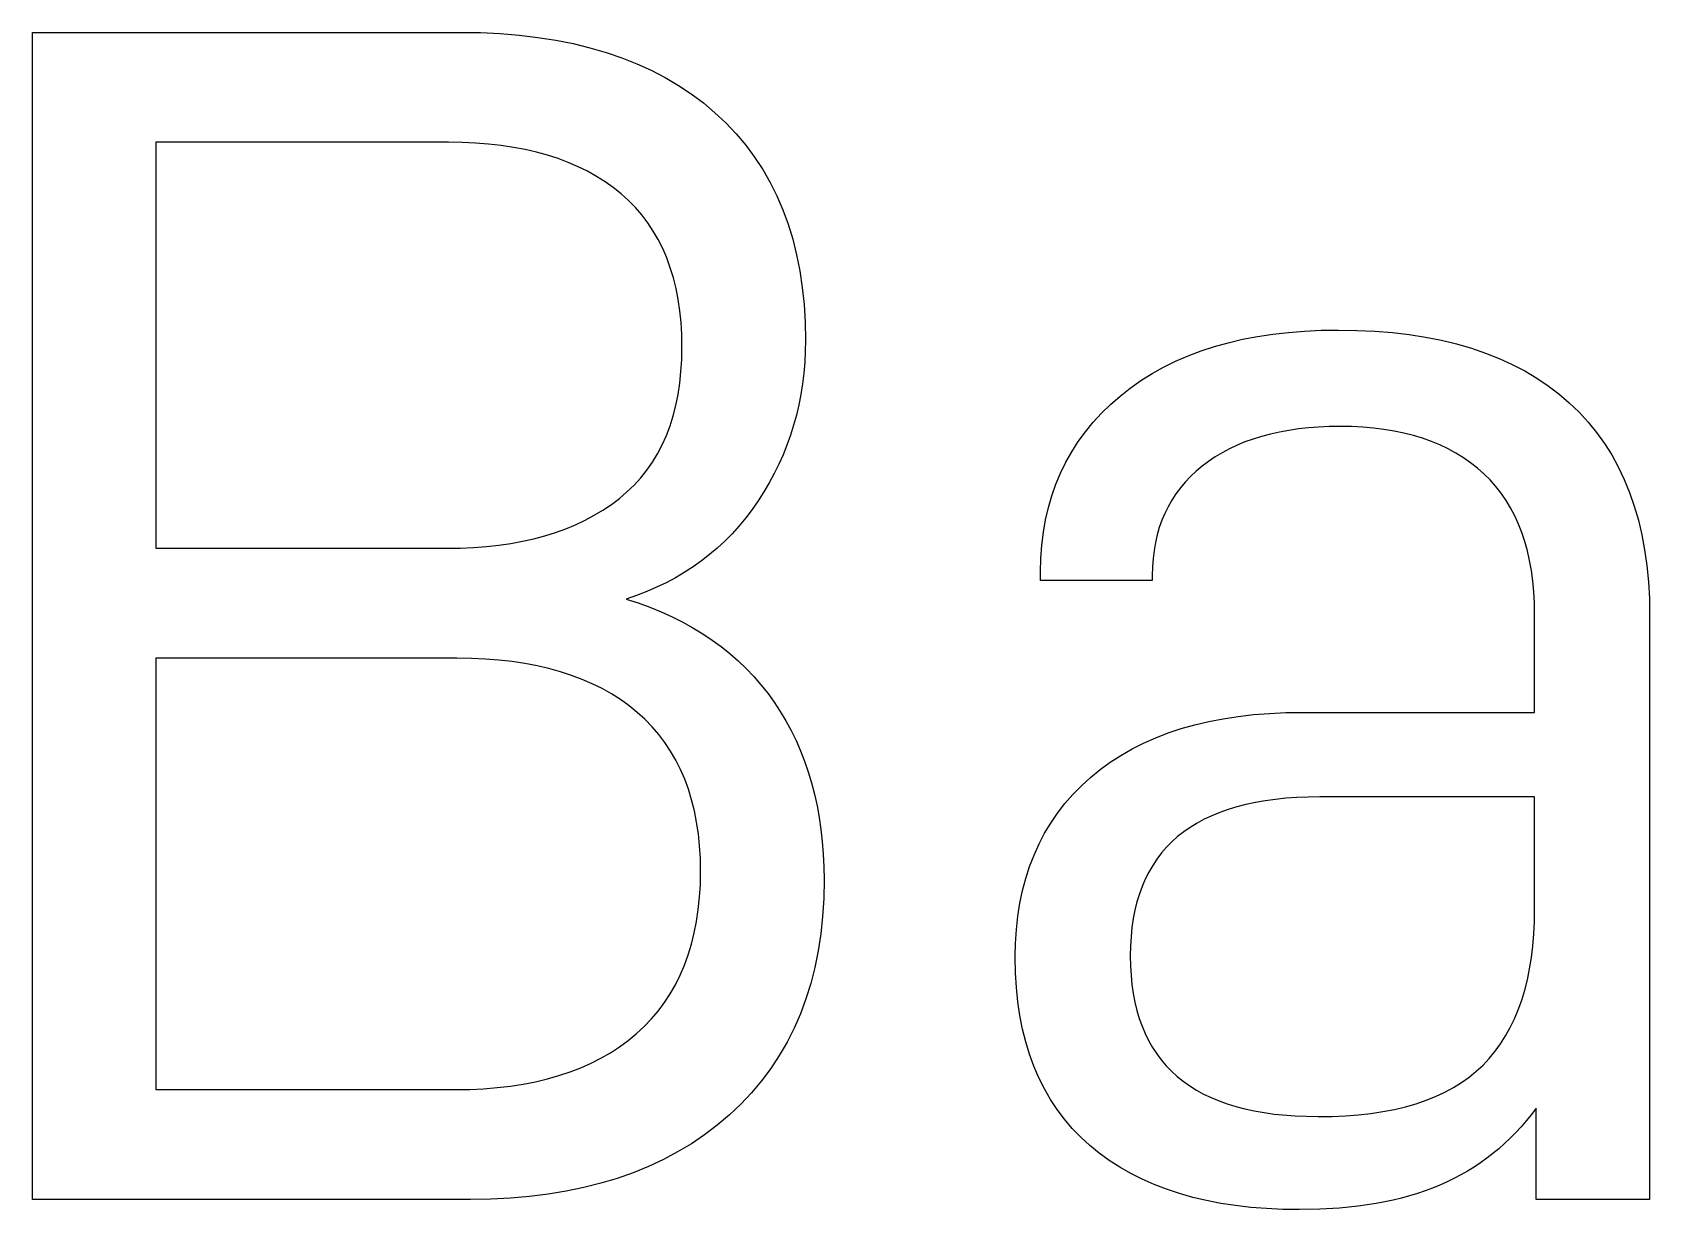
# Model space of a CAD drawing. Header units: millimetres. Extents: x 120 to 180, y -156 to -28.
# Drawn here: x 127.949 to 131.996, y -91.973 to -89.027 of the extents above; entities that cross this region are included whole.
import ezdxf

# ---------------------------------------------------------------- set-up
doc = ezdxf.new("R2010")
doc.units = ezdxf.units.MM
doc.layers.add('F.Silkscreen', color=41, linetype='CONTINUOUS', true_color=0xf2eda1)

msp = doc.modelspace()

# ---------------------------------------------------------------- linework, layer by layer
at = {"layer": 'F.Silkscreen', "linetype": 'CONTINUOUS'}
for p, q in [((127.948697, -90.317967), (127.948697, -89.026791)), ((127.948697, -89.026791), (129.019731, -89.026791)), ((129.019731, -89.026791), (129.070355, -89.027577)), ((129.070355, -89.027577), (129.119534, -89.029935)), ((129.119534, -89.029935), (129.16727, -89.033865)), ((129.16727, -89.033865), (129.213564, -89.039366)), ((129.213564, -89.039366), (129.258416, -89.046438)), ((129.258416, -89.046438), (129.301826, -89.055082)), ((129.301826, -89.055082), (129.343797, -89.065296)), ((129.343797, -89.065296), (129.384328, -89.077081)), ((129.384328, -89.077081), (129.42342, -89.090437)), ((129.42342, -89.090437), (129.461074, -89.105362)), ((129.461074, -89.105362), (129.497292, -89.121858)), ((129.497292, -89.121858), (129.532072, -89.139923)), ((129.532072, -89.139923), (129.565418, -89.159559)), ((129.565418, -89.159559), (129.597328, -89.180763)), ((129.597328, -89.180763), (129.627805, -89.203537)), ((129.627805, -89.203537), (129.656848, -89.227879)), ((129.656848, -89.227879), (129.684289, -89.25367)), ((129.684289, -89.25367), (129.709956, -89.280767)), ((128.990098, -89.301999), (128.25773, -89.301999)), ((128.25773, -89.301999), (128.25773, -90.317967)), ((129.024527, -89.302503), (128.990098, -89.301999)), ((129.057964, -89.304016), (129.024527, -89.302503)), ((129.090408, -89.306537), (129.057964, -89.304016)), ((129.121861, -89.310067), (129.090408, -89.306537)), ((129.152321, -89.314605), (129.121861, -89.310067)), ((129.181789, -89.320151), (129.152321, -89.314605)), ((129.709956, -89.280767), (129.73385, -89.30917)), ((129.73385, -89.30917), (129.755972, -89.338879)), ((129.210265, -89.326707), (129.181789, -89.320151)), ((129.237748, -89.33427), (129.210265, -89.326707)), ((129.26424, -89.342842), (129.237748, -89.33427)), ((129.289739, -89.352422), (129.26424, -89.342842)), ((129.314246, -89.363011), (129.289739, -89.352422)), ((129.755972, -89.338879), (129.776322, -89.369894)), ((129.337761, -89.374608), (129.314246, -89.363011)), ((129.360284, -89.387214), (129.337761, -89.374608)), ((129.381815, -89.400828), (129.360284, -89.387214)), ((129.776322, -89.369894), (129.7949, -89.402215)), ((129.402353, -89.41545), (129.381815, -89.400828)), ((129.421899, -89.43108), (129.402353, -89.41545)), ((129.440354, -89.447714), (129.421899, -89.43108)), ((129.7949, -89.402215), (129.811707, -89.435842)), ((129.811707, -89.435842), (129.826743, -89.470775)), ((129.457617, -89.465322), (129.440354, -89.447714)), ((129.473691, -89.483905), (129.457617, -89.465322)), ((129.826743, -89.470775), (129.840009, -89.507015)), ((129.488573, -89.503463), (129.473691, -89.483905)), ((129.502266, -89.523996), (129.488573, -89.503463)), ((129.840009, -89.507015), (129.851505, -89.544561)), ((129.514767, -89.545504), (129.502266, -89.523996)), ((129.526078, -89.567986), (129.514767, -89.545504)), ((129.851505, -89.544561), (129.861231, -89.583413)), ((129.536198, -89.591444), (129.526078, -89.567986)), ((129.545128, -89.615876), (129.536198, -89.591444)), ((129.861231, -89.583413), (129.869188, -89.623572)), ((129.552867, -89.641284), (129.545128, -89.615876)), ((129.559415, -89.667666), (129.552867, -89.641284)), ((129.869188, -89.623572), (129.875376, -89.665038)), ((129.564773, -89.695024), (129.559415, -89.667666)), ((129.875376, -89.665038), (129.879796, -89.707811)), ((129.56894, -89.723356), (129.564773, -89.695024)), ((129.571917, -89.752664), (129.56894, -89.723356)), ((129.879796, -89.707811), (129.882447, -89.75189)), ((129.573703, -89.782947), (129.571917, -89.752664)), ((129.882447, -89.75189), (129.883331, -89.797276)), ((129.574298, -89.814206), (129.573703, -89.782947)), ((129.883331, -89.797276), (129.882869, -89.825137)), ((130.906673, -89.813131), (130.941384, -89.803458)), ((130.941384, -89.803458), (130.977255, -89.795075)), ((130.977255, -89.795075), (131.014285, -89.787982)), ((131.014285, -89.787982), (131.052475, -89.782179)), ((131.052475, -89.782179), (131.091824, -89.777665)), ((131.091824, -89.777665), (131.132333, -89.774441)), ((131.132333, -89.774441), (131.174002, -89.772507)), ((131.174002, -89.772507), (131.216831, -89.771863)), ((131.216831, -89.771863), (131.263225, -89.772574)), ((131.263225, -89.772574), (131.308249, -89.774708)), ((131.308249, -89.774708), (131.351902, -89.778264)), ((131.351902, -89.778264), (131.394185, -89.783243)), ((131.394185, -89.783243), (131.435097, -89.789643)), ((131.435097, -89.789643), (131.474639, -89.797466)), ((131.474639, -89.797466), (131.51281, -89.806712)), ((129.573687, -89.845454), (129.574298, -89.814206)), ((129.882869, -89.825137), (129.881482, -89.852635)), ((130.809498, -89.84989), (130.84073, -89.836347)), ((130.84073, -89.836347), (130.873122, -89.824094)), ((130.873122, -89.824094), (130.906673, -89.813131)), ((131.51281, -89.806712), (131.549611, -89.817379)), ((131.549611, -89.817379), (131.585041, -89.829467)), ((131.585041, -89.829467), (131.619101, -89.842978)), ((131.619101, -89.842978), (131.651791, -89.85791)), ((129.568799, -89.904921), (129.571854, -89.875692)), ((129.571854, -89.875692), (129.573687, -89.845454)), ((129.879171, -89.87977), (129.875935, -89.906542)), ((129.881482, -89.852635), (129.879171, -89.87977)), ((130.722761, -89.898262), (130.750513, -89.880848)), ((130.750513, -89.880848), (130.779426, -89.864724)), ((130.779426, -89.864724), (130.809498, -89.84989)), ((131.651791, -89.85791), (131.68311, -89.874264)), ((131.68311, -89.874264), (131.713058, -89.892039)), ((129.564521, -89.933141), (129.568799, -89.904921)), ((129.875935, -89.906542), (129.871773, -89.93295)), ((130.670734, -89.936963), (130.696167, -89.916967)), ((130.696167, -89.916967), (130.722761, -89.898262)), ((131.713058, -89.892039), (131.741636, -89.911236)), ((131.741636, -89.911236), (131.768844, -89.931853)), ((129.552295, -89.986552), (129.55902, -89.960351)), ((129.55902, -89.960351), (129.564521, -89.933141)), ((129.866686, -89.958995), (129.860672, -89.984677)), ((129.871773, -89.93295), (129.866686, -89.958995)), ((130.624125, -89.979971), (130.646654, -89.958037)), ((130.646654, -89.958037), (130.670734, -89.936963)), ((131.768844, -89.931853), (131.794681, -89.953892)), ((131.794681, -89.953892), (131.819046, -89.977305)), ((129.544346, -90.011744), (129.552295, -89.986552)), ((129.860672, -89.984677), (129.853731, -90.009995)), ((130.583721, -90.026414), (130.603147, -90.002763)), ((130.603147, -90.002763), (130.624125, -89.979971)), ((131.819046, -89.977305), (131.841836, -90.002043)), ((131.841836, -90.002043), (131.863052, -90.028104)), ((129.524775, -90.0591), (129.535173, -90.035926)), ((129.535173, -90.035926), (129.544346, -90.011744)), ((129.845863, -90.034949), (129.837068, -90.05954)), ((129.853731, -90.009995), (129.845863, -90.034949)), ((130.565847, -90.050924), (130.583721, -90.026414)), ((131.003561, -90.044632), (130.983121, -90.052016)), ((131.024744, -90.038026), (131.003561, -90.044632)), ((131.046672, -90.032198), (131.024744, -90.038026)), ((131.069344, -90.027146), (131.046672, -90.032198)), ((131.092762, -90.022872), (131.069344, -90.027146)), ((131.116927, -90.019375), (131.092762, -90.022872)), ((131.141839, -90.016655), (131.116927, -90.019375)), ((131.167498, -90.014712), (131.141839, -90.016655)), ((131.193907, -90.013546), (131.167498, -90.014712)), ((131.221065, -90.013157), (131.193907, -90.013546)), ((131.24977, -90.013621), (131.221065, -90.013157)), ((131.277644, -90.01501), (131.24977, -90.013621)), ((131.304688, -90.017327), (131.277644, -90.01501)), ((131.330903, -90.020569), (131.304688, -90.017327)), ((131.356288, -90.024737), (131.330903, -90.020569)), ((131.380845, -90.029832), (131.356288, -90.024737)), ((131.404572, -90.035852), (131.380845, -90.029832)), ((131.427472, -90.042799), (131.404572, -90.035852)), ((131.449544, -90.05067), (131.427472, -90.042799)), ((131.863052, -90.028104), (131.882694, -90.05549)), ((129.500304, -90.102421), (129.513152, -90.081265)), ((129.513152, -90.081265), (129.524775, -90.0591)), ((129.827345, -90.083767), (129.816693, -90.107629)), ((129.837068, -90.05954), (129.827345, -90.083767)), ((130.534756, -90.102522), (130.549525, -90.076293)), ((130.549525, -90.076293), (130.565847, -90.050924)), ((130.926253, -90.078829), (130.908779, -90.089321)), ((130.944468, -90.069114), (130.926253, -90.078829)), ((130.963424, -90.060176), (130.944468, -90.069114)), ((130.983121, -90.052016), (130.963424, -90.060176)), ((131.470788, -90.059468), (131.449544, -90.05067)), ((131.491206, -90.06919), (131.470788, -90.059468)), ((131.510797, -90.079838), (131.491206, -90.06919)), ((131.529561, -90.091411), (131.510797, -90.079838)), ((131.882694, -90.05549), (131.900762, -90.084199)), ((131.900762, -90.084199), (131.917257, -90.114231)), ((129.470929, -90.141707), (129.486229, -90.122569)), ((129.486229, -90.122569), (129.500304, -90.102421)), ((129.816693, -90.107629), (129.805113, -90.131127)), ((130.52154, -90.129609), (130.534756, -90.102522)), ((130.860911, -90.125362), (130.846754, -90.138667)), ((130.876048, -90.112637), (130.860911, -90.125362)), ((130.892044, -90.10059), (130.876048, -90.112637)), ((130.908779, -90.089321), (130.892044, -90.10059)), ((131.5475, -90.103909), (131.529561, -90.091411)), ((131.564613, -90.117332), (131.5475, -90.103909)), ((131.580901, -90.13168), (131.564613, -90.117332)), ((131.917257, -90.114231), (131.932179, -90.145588)), ((129.436648, -90.17696), (129.454402, -90.159838)), ((129.454402, -90.159838), (129.470929, -90.141707)), ((129.792604, -90.154262), (129.779165, -90.177031)), ((129.805113, -90.131127), (129.792604, -90.154262)), ((130.499769, -90.18636), (130.509877, -90.157555)), ((130.509877, -90.157555), (130.52154, -90.129609)), ((130.821375, -90.167014), (130.810153, -90.182057)), ((130.833575, -90.152551), (130.821375, -90.167014)), ((130.846754, -90.138667), (130.833575, -90.152551)), ((131.59628, -90.14695), (131.580901, -90.13168)), ((131.610666, -90.163111), (131.59628, -90.14695)), ((131.62406, -90.180164), (131.610666, -90.163111)), ((131.932179, -90.145588), (131.945528, -90.178267)), ((129.376627, -90.222341), (129.397609, -90.208195)), ((129.397609, -90.208195), (129.417667, -90.193074)), ((129.417667, -90.193074), (129.436648, -90.17696)), ((129.764797, -90.199437), (129.749601, -90.221231)), ((129.779165, -90.177031), (129.764797, -90.199437)), ((130.491214, -90.216024), (130.499769, -90.18636)), ((130.799909, -90.197679), (130.790643, -90.213879)), ((130.810153, -90.182057), (130.799909, -90.197679)), ((131.636462, -90.198109), (131.62406, -90.180164)), ((131.647872, -90.216946), (131.636462, -90.198109)), ((131.945528, -90.178267), (131.957306, -90.212269)), ((129.308137, -90.258928), (129.331891, -90.247707)), ((129.331891, -90.247707), (129.354721, -90.235511)), ((129.354721, -90.235511), (129.376627, -90.222341)), ((129.73368, -90.242167), (129.717033, -90.262243)), ((129.749601, -90.221231), (129.73368, -90.242167)), ((130.478769, -90.27793), (130.484214, -90.246547)), ((130.484214, -90.246547), (130.491214, -90.216024)), ((130.775041, -90.248018), (130.768705, -90.265955)), ((130.782354, -90.230659), (130.775041, -90.248018)), ((130.790643, -90.213879), (130.782354, -90.230659)), ((131.65829, -90.236675), (131.647872, -90.216946)), ((131.667716, -90.257296), (131.65829, -90.236675)), ((131.957306, -90.212269), (131.967512, -90.247595)), ((131.967512, -90.247595), (131.976146, -90.284243)), ((129.203882, -90.294056), (129.231332, -90.286737)), ((129.231332, -90.286737), (129.257857, -90.278443)), ((129.257857, -90.278443), (129.283459, -90.269173)), ((129.283459, -90.269173), (129.308137, -90.258928)), ((129.69966, -90.281459), (129.681562, -90.299815)), ((129.717033, -90.262243), (129.69966, -90.281459)), ((130.474879, -90.310171), (130.478769, -90.27793)), ((130.763344, -90.284471), (130.758959, -90.303566)), ((130.768705, -90.265955), (130.763344, -90.284471)), ((131.67615, -90.27881), (131.667716, -90.257296)), ((131.683591, -90.301217), (131.67615, -90.27881)), ((131.976146, -90.284243), (131.98321, -90.322213)), ((127.948697, -91.67265), (127.948697, -90.317967)), ((128.25773, -90.317967), (128.985864, -90.317967)), ((128.985864, -90.317967), (129.019781, -90.317479)), ((129.019781, -90.317479), (129.052775, -90.316015)), ((129.052775, -90.316015), (129.084844, -90.313575)), ((129.084844, -90.313575), (129.11599, -90.310159)), ((129.11599, -90.310159), (129.146211, -90.305767)), ((129.146211, -90.305767), (129.175509, -90.300399)), ((129.175509, -90.300399), (129.203882, -90.294056)), ((129.662739, -90.317312), (129.64319, -90.33395)), ((129.681562, -90.299815), (129.662739, -90.317312)), ((130.472545, -90.343272), (130.474879, -90.310171)), ((130.755549, -90.32324), (130.753114, -90.343492)), ((130.758959, -90.303566), (130.755549, -90.32324)), ((131.69004, -90.324516), (131.683591, -90.301217)), ((131.695498, -90.348709), (131.69004, -90.324516)), ((131.98321, -90.322213), (131.988704, -90.361506)), ((129.601915, -90.364645), (129.580189, -90.378703)), ((129.622915, -90.349727), (129.601915, -90.364645)), ((129.64319, -90.33395), (129.622915, -90.349727)), ((130.471767, -90.377232), (130.472545, -90.343272)), ((130.751653, -90.364322), (130.751167, -90.385731)), ((130.753114, -90.343492), (130.751653, -90.364322)), ((131.699963, -90.373794), (131.695498, -90.348709)), ((131.988704, -90.361506), (131.992627, -90.402121)), ((129.534561, -90.404238), (129.510659, -90.415716)), ((129.557738, -90.391901), (129.534561, -90.404238)), ((129.580189, -90.378703), (129.557738, -90.391901)), ((130.471767, -90.398404), (130.471767, -90.377232)), ((130.751167, -90.398404), (130.471767, -90.398404)), ((130.751167, -90.385731), (130.751167, -90.398404)), ((131.703435, -90.399774), (131.699963, -90.373794)), ((131.705916, -90.426647), (131.703435, -90.399774)), ((131.992627, -90.402121), (131.994981, -90.444058)), ((129.460677, -90.436091), (129.434598, -90.444989)), ((129.434598, -90.444989), (129.464832, -90.45492)), ((129.486031, -90.426334), (129.460677, -90.436091)), ((129.510659, -90.415716), (129.486031, -90.426334)), ((131.707404, -90.454414), (131.705916, -90.426647)), ((131.994981, -90.444058), (131.995765, -90.487317)), ((129.464832, -90.45492), (129.494119, -90.465681)), ((129.494119, -90.465681), (129.522457, -90.47727)), ((129.522457, -90.47727), (129.54985, -90.489687)), ((129.54985, -90.489687), (129.576296, -90.502932)), ((131.7079, -90.483075), (131.707404, -90.454414)), ((131.7079, -90.728627), (131.7079, -90.483075)), ((131.995765, -90.487317), (131.995765, -91.947796)), ((129.576296, -90.502932), (129.601798, -90.517005)), ((129.601798, -90.517005), (129.626355, -90.531906)), ((129.626355, -90.531906), (129.64997, -90.547634)), ((129.64997, -90.547634), (129.672641, -90.564189)), ((129.672641, -90.564189), (129.694371, -90.581571)), ((129.011264, -90.593113), (128.25773, -90.593113)), ((128.25773, -90.593113), (128.25773, -91.67265)), ((129.047256, -90.593643), (129.011264, -90.593113)), ((129.082206, -90.59523), (129.047256, -90.593643)), ((129.116114, -90.597876), (129.082206, -90.59523)), ((129.148981, -90.60158), (129.116114, -90.597876)), ((129.180805, -90.606343), (129.148981, -90.60158)), ((129.211588, -90.612165), (129.180805, -90.606343)), ((129.241329, -90.619045), (129.211588, -90.612165)), ((129.694371, -90.581571), (129.71516, -90.599779)), ((129.71516, -90.599779), (129.735008, -90.618814)), ((129.270028, -90.626984), (129.241329, -90.619045)), ((129.297685, -90.635982), (129.270028, -90.626984)), ((129.324301, -90.646039), (129.297685, -90.635982)), ((129.349874, -90.657156), (129.324301, -90.646039)), ((129.735008, -90.618814), (129.753917, -90.638675)), ((129.753917, -90.638675), (129.771887, -90.659362)), ((129.374406, -90.669331), (129.349874, -90.657156)), ((129.397896, -90.682566), (129.374406, -90.669331)), ((129.420345, -90.69686), (129.397896, -90.682566)), ((129.771887, -90.659362), (129.78892, -90.680875)), ((129.78892, -90.680875), (129.805015, -90.703213)), ((129.441751, -90.712214), (129.420345, -90.69686)), ((129.462116, -90.728627), (129.441751, -90.712214)), ((129.481339, -90.746053), (129.462116, -90.728627)), ((129.805015, -90.703213), (129.820152, -90.726277)), ((129.820152, -90.726277), (129.83431, -90.749971)), ((130.966152, -90.738813), (131.004785, -90.734357)), ((131.004785, -90.734357), (131.044626, -90.731173)), ((131.044626, -90.731173), (131.085675, -90.729263)), ((131.085675, -90.729263), (131.127933, -90.728627)), ((131.127933, -90.728627), (131.7079, -90.728627)), ((129.499323, -90.764472), (129.481339, -90.746053)), ((129.516066, -90.783884), (129.499323, -90.764472)), ((129.83431, -90.749971), (129.847488, -90.774294)), ((129.847488, -90.774294), (129.859688, -90.799245)), ((130.791096, -90.780195), (130.823694, -90.769372)), ((130.823694, -90.769372), (130.857498, -90.759823)), ((130.857498, -90.759823), (130.892509, -90.751546)), ((130.892509, -90.751546), (130.928727, -90.744543)), ((130.928727, -90.744543), (130.966152, -90.738813)), ((129.531569, -90.804288), (129.516066, -90.783884)), ((129.545832, -90.825684), (129.531569, -90.804288)), ((129.859688, -90.799245), (129.87091, -90.824826)), ((130.700534, -90.820304), (130.729516, -90.805661)), ((130.729516, -90.805661), (130.759703, -90.792292)), ((130.759703, -90.792292), (130.791096, -90.780195)), ((129.558854, -90.848073), (129.545832, -90.825684)), ((129.570636, -90.871454), (129.558854, -90.848073)), ((129.87091, -90.824826), (129.881154, -90.851036)), ((129.881154, -90.851036), (129.89042, -90.877875)), ((130.620814, -90.871871), (130.646184, -90.853408)), ((130.646184, -90.853408), (130.672757, -90.836219)), ((130.672757, -90.836219), (130.700534, -90.820304)), ((129.581178, -90.895828), (129.570636, -90.871454)), ((129.59048, -90.921194), (129.581178, -90.895828)), ((129.89042, -90.877875), (129.89871, -90.905343)), ((130.573822, -90.912458), (130.596649, -90.891606)), ((130.596649, -90.891606), (130.620814, -90.871871)), ((129.598541, -90.947552), (129.59048, -90.921194)), ((129.89871, -90.905343), (129.906022, -90.933439)), ((129.906022, -90.933439), (129.912359, -90.962164)), ((130.532594, -90.957094), (130.55247, -90.934287)), ((130.55247, -90.934287), (130.573822, -90.912458)), ((129.605362, -90.974903), (129.598541, -90.947552)), ((129.610943, -91.003245), (129.605362, -90.974903)), ((129.912359, -90.962164), (129.917719, -90.991517)), ((130.514193, -90.980878), (130.532594, -90.957094)), ((130.941031, -90.97174), (130.920194, -90.979123)), ((130.962794, -90.965134), (130.941031, -90.97174)), ((130.985484, -90.959306), (130.962794, -90.965134)), ((131.009101, -90.954255), (130.985484, -90.959306)), ((131.033644, -90.94998), (131.009101, -90.954255)), ((131.059114, -90.946483), (131.033644, -90.94998)), ((131.085511, -90.943763), (131.059114, -90.946483)), ((131.112835, -90.94182), (131.085511, -90.943763)), ((131.141086, -90.940655), (131.112835, -90.94182)), ((131.170265, -90.940266), (131.141086, -90.940655)), ((131.7079, -90.940266), (131.170265, -90.940266)), ((131.7079, -91.219655), (131.7079, -90.940266)), ((129.615283, -91.03258), (129.610943, -91.003245)), ((129.917719, -90.991517), (129.922104, -91.021499)), ((130.481812, -91.031375), (130.497265, -91.005638)), ((130.497265, -91.005638), (130.514193, -90.980878)), ((130.846114, -91.016426), (130.829909, -91.027694)), ((130.863244, -91.005934), (130.846114, -91.016426)), ((130.881301, -90.99622), (130.863244, -91.005934)), ((130.900284, -90.987283), (130.881301, -90.99622)), ((130.920194, -90.979123), (130.900284, -90.987283)), ((129.618384, -91.062907), (129.615283, -91.03258)), ((129.922104, -91.021499), (129.925514, -91.052109)), ((129.925514, -91.052109), (129.927949, -91.083348)), ((130.455326, -91.085779), (130.467833, -91.058089)), ((130.467833, -91.058089), (130.481812, -91.031375)), ((130.80028, -91.052563), (130.786855, -91.066163)), ((130.814632, -91.03974), (130.80028, -91.052563)), ((130.829909, -91.027694), (130.814632, -91.03974)), ((129.620244, -91.094227), (129.618384, -91.062907)), ((129.620864, -91.126538), (129.620244, -91.094227)), ((129.927949, -91.083348), (129.92941, -91.115215)), ((130.444293, -91.114445), (130.455326, -91.085779)), ((130.762783, -91.095695), (130.752137, -91.111627)), ((130.774356, -91.08054), (130.762783, -91.095695)), ((130.786855, -91.066163), (130.774356, -91.08054)), ((129.620235, -91.159378), (129.620864, -91.126538)), ((129.92941, -91.115215), (129.929897, -91.147709)), ((130.434732, -91.144086), (130.444293, -91.114445)), ((130.742416, -91.128335), (130.733621, -91.145821)), ((130.752137, -91.111627), (130.742416, -91.128335)), ((129.618347, -91.191226), (129.620235, -91.159378)), ((129.929897, -91.147709), (129.92897, -91.194159)), ((130.420025, -91.206297), (130.426643, -91.174704)), ((130.426643, -91.174704), (130.434732, -91.144086)), ((130.725753, -91.164085), (130.71881, -91.183125)), ((130.733621, -91.145821), (130.725753, -91.164085)), ((129.615201, -91.222082), (129.618347, -91.191226)), ((129.92897, -91.194159), (129.926189, -91.239318)), ((130.414879, -91.238865), (130.420025, -91.206297)), ((130.712793, -91.202943), (130.707702, -91.223538)), ((130.71881, -91.183125), (130.712793, -91.202943)), ((131.707395, -91.251941), (131.7079, -91.219655)), ((129.605137, -91.280816), (129.610798, -91.251945)), ((129.610798, -91.251945), (129.615201, -91.222082)), ((129.926189, -91.239318), (129.921555, -91.283189)), ((130.411203, -91.272408), (130.414879, -91.238865)), ((130.703537, -91.24491), (130.700297, -91.267059)), ((130.707702, -91.223538), (130.703537, -91.24491)), ((131.705879, -91.283186), (131.707395, -91.251941)), ((129.598219, -91.308696), (129.605137, -91.280816)), ((129.921555, -91.283189), (129.915068, -91.325769)), ((130.408998, -91.306926), (130.411203, -91.272408)), ((130.697983, -91.289985), (130.696595, -91.313689)), ((130.700297, -91.267059), (130.697983, -91.289985)), ((131.703353, -91.313388), (131.705879, -91.283186)), ((129.580614, -91.361479), (129.590045, -91.335583)), ((129.590045, -91.335583), (129.598219, -91.308696)), ((129.915068, -91.325769), (129.906728, -91.367061)), ((130.408264, -91.342419), (130.408352, -91.33817)), ((130.408352, -91.33817), (130.408998, -91.306926)), ((130.696595, -91.313689), (130.696132, -91.33817)), ((130.696132, -91.33817), (130.696591, -91.362916)), ((131.699818, -91.342549), (131.703353, -91.313388)), ((129.569928, -91.386384), (129.580614, -91.361479)), ((129.906728, -91.367061), (129.896536, -91.407063)), ((130.408992, -91.380468), (130.408264, -91.342419)), ((130.411178, -91.41736), (130.408992, -91.380468)), ((130.696591, -91.362916), (130.697968, -91.386877)), ((131.689719, -91.397747), (131.695273, -91.370669)), ((131.695273, -91.370669), (131.699818, -91.342549)), ((129.544791, -91.433219), (129.557987, -91.410297)), ((129.557987, -91.410297), (129.569928, -91.386384)), ((129.896536, -91.407063), (129.884493, -91.445776)), ((130.41482, -91.453094), (130.411178, -91.41736)), ((130.697968, -91.386877), (130.700262, -91.410052)), ((130.700262, -91.410052), (130.703474, -91.432441)), ((131.683157, -91.423783), (131.689719, -91.397747)), ((129.514635, -91.476089), (129.53034, -91.455149)), ((129.53034, -91.455149), (129.544791, -91.433219)), ((129.884493, -91.445776), (129.870598, -91.483199)), ((130.419918, -91.487671), (130.41482, -91.453094)), ((130.703474, -91.432441), (130.707604, -91.454044)), ((130.707604, -91.454044), (130.712652, -91.474862)), ((131.667009, -91.472733), (131.675587, -91.448779)), ((131.675587, -91.448779), (131.683157, -91.423783)), ((129.479464, -91.514996), (129.497676, -91.496038)), ((129.497676, -91.496038), (129.514635, -91.476089)), ((129.870598, -91.483199), (129.854852, -91.519332)), ((130.426472, -91.521091), (130.419918, -91.487671)), ((130.712652, -91.474862), (130.718618, -91.494893)), ((130.718618, -91.494893), (130.725501, -91.514139)), ((131.646832, -91.517517), (131.657424, -91.495646)), ((131.657424, -91.495646), (131.667009, -91.472733)), ((129.439392, -91.549875), (129.459998, -91.532963)), ((129.459998, -91.532963), (129.479464, -91.514996)), ((129.854852, -91.519332), (129.837255, -91.554177)), ((130.434481, -91.553353), (130.426472, -91.521091)), ((130.725501, -91.514139), (130.733302, -91.532599)), ((130.733302, -91.532599), (130.742021, -91.550273)), ((131.622628, -91.558138), (131.635233, -91.538348)), ((131.635233, -91.538348), (131.646832, -91.517517)), ((129.3714, -91.594067), (129.395092, -91.580426)), ((129.395092, -91.580426), (129.417756, -91.565696)), ((129.417756, -91.565696), (129.439392, -91.549875)), ((129.837255, -91.554177), (129.817808, -91.587732)), ((130.443946, -91.584459), (130.434481, -91.553353)), ((130.454864, -91.614407), (130.443946, -91.584459)), ((130.742021, -91.550273), (130.751658, -91.567161)), ((130.751658, -91.567161), (130.762212, -91.583263)), ((130.762212, -91.583263), (130.773684, -91.59858)), ((131.594401, -91.594596), (131.609017, -91.576887)), ((131.609017, -91.576887), (131.622628, -91.558138)), ((129.294157, -91.628443), (129.320932, -91.618075)), ((129.320932, -91.618075), (129.34668, -91.606616)), ((129.34668, -91.606616), (129.3714, -91.594067)), ((129.796511, -91.619997), (129.773365, -91.650973)), ((129.817808, -91.587732), (129.796511, -91.619997)), ((130.467237, -91.643198), (130.454864, -91.614407)), ((130.773684, -91.59858), (130.786074, -91.613111)), ((130.786074, -91.613111), (130.799382, -91.626857)), ((131.562053, -91.626896), (131.57878, -91.611264)), ((131.57878, -91.611264), (131.594401, -91.594596)), ((129.111963, -91.667737), (129.144892, -91.663916)), ((129.144892, -91.663916), (129.176796, -91.659004)), ((129.176796, -91.659004), (129.207675, -91.653)), ((129.207675, -91.653), (129.237528, -91.645906)), ((129.237528, -91.645906), (129.266356, -91.63772)), ((129.266356, -91.63772), (129.294157, -91.628443)), ((129.773365, -91.650973), (129.748369, -91.68066)), ((130.481064, -91.670833), (130.467237, -91.643198)), ((130.799382, -91.626857), (130.813608, -91.639817)), ((130.813608, -91.639817), (130.828751, -91.651991)), ((130.828751, -91.651991), (130.844812, -91.66338)), ((130.844812, -91.66338), (130.861791, -91.673983)), ((131.504614, -91.667739), (131.524969, -91.655133)), ((131.524969, -91.655133), (131.544116, -91.641519)), ((131.544116, -91.641519), (131.562053, -91.626896)), ((127.948697, -91.947796), (127.948697, -91.67265)), ((128.25773, -91.67265), (129.007032, -91.67265)), ((129.007032, -91.67265), (129.043032, -91.672104)), ((129.043032, -91.672104), (129.07801, -91.670466)), ((129.07801, -91.670466), (129.111963, -91.667737)), ((129.748369, -91.68066), (129.721525, -91.709057)), ((130.496344, -91.697311), (130.481064, -91.670833)), ((130.513077, -91.722632), (130.496344, -91.697311)), ((130.861791, -91.673983), (130.879687, -91.6838)), ((130.879687, -91.6838), (130.898501, -91.692832)), ((130.898501, -91.692832), (130.918233, -91.701079)), ((130.918233, -91.701079), (130.938883, -91.70854)), ((131.411101, -91.708077), (131.436293, -91.699505)), ((131.436293, -91.699505), (131.460276, -91.689925)), ((131.460276, -91.689925), (131.48305, -91.679336)), ((131.48305, -91.679336), (131.504614, -91.667739)), ((129.692832, -91.736165), (129.662537, -91.761789)), ((129.721525, -91.709057), (129.692832, -91.736165)), ((130.531263, -91.746797), (130.513077, -91.722632)), ((130.550901, -91.769805), (130.531263, -91.746797)), ((130.938883, -91.70854), (130.960451, -91.715215)), ((130.960451, -91.715215), (130.982936, -91.721105)), ((130.982936, -91.721105), (131.006339, -91.72621)), ((131.006339, -91.72621), (131.055899, -91.734063)), ((131.055899, -91.734063), (131.109129, -91.738775)), ((131.109129, -91.738775), (131.16603, -91.740345)), ((131.16603, -91.740345), (131.200897, -91.739841)), ((131.200897, -91.739841), (131.234554, -91.738329)), ((131.234554, -91.738329), (131.267001, -91.735808)), ((131.267001, -91.735808), (131.29824, -91.732279)), ((131.29824, -91.732279), (131.328269, -91.727741)), ((131.328269, -91.727741), (131.357089, -91.722195)), ((131.357089, -91.722195), (131.384699, -91.71564)), ((131.384699, -91.71564), (131.411101, -91.708077)), ((131.699797, -91.735306), (131.687093, -91.750892)), ((131.712135, -91.719174), (131.699797, -91.735306)), ((131.712135, -91.947796), (131.712135, -91.719174)), ((129.630883, -91.78576), (129.597871, -91.808079)), ((129.662537, -91.761789), (129.630883, -91.78576)), ((130.57199, -91.791656), (130.550901, -91.769805)), ((131.660588, -91.780427), (131.646787, -91.794376)), ((131.674024, -91.765932), (131.660588, -91.780427)), ((131.687093, -91.750892), (131.674024, -91.765932)), ((129.597871, -91.808079), (129.563501, -91.828745)), ((130.594531, -91.812352), (130.57199, -91.791656)), ((130.618397, -91.831827), (130.594531, -91.812352)), ((131.618088, -91.820637), (131.603189, -91.832949)), ((131.63262, -91.807779), (131.618088, -91.820637)), ((131.646787, -91.794376), (131.63262, -91.807779)), ((129.490687, -91.865119), (129.452243, -91.880826)), ((129.527773, -91.847758), (129.490687, -91.865119)), ((129.563501, -91.828745), (129.527773, -91.847758)), ((130.643458, -91.850046), (130.618397, -91.831827)), ((130.669715, -91.86701), (130.643458, -91.850046)), ((130.697166, -91.882718), (130.669715, -91.86701)), ((131.556299, -91.866616), (131.539937, -91.876748)), ((131.572295, -91.855939), (131.556299, -91.866616)), ((131.587925, -91.844716), (131.572295, -91.855939)), ((131.603189, -91.832949), (131.587925, -91.844716)), ((129.37128, -91.907282), (129.328762, -91.91803)), ((129.412441, -91.894881), (129.37128, -91.907282)), ((129.452243, -91.880826), (129.412441, -91.894881)), ((130.725811, -91.897169), (130.697166, -91.882718)), ((130.755648, -91.910365), (130.725811, -91.897169)), ((131.488657, -91.903877), (131.470832, -91.911831)), ((131.506116, -91.895379), (131.488657, -91.903877)), ((131.52321, -91.886336), (131.506116, -91.895379)), ((131.539937, -91.876748), (131.52321, -91.886336)), ((129.045131, -91.947796), (127.948697, -91.947796)), ((129.095798, -91.946969), (129.045131, -91.947796)), ((129.145107, -91.944489), (129.095798, -91.946969)), ((129.193058, -91.940354), (129.145107, -91.944489)), ((129.239651, -91.934567), (129.193058, -91.940354)), ((129.284885, -91.927125), (129.239651, -91.934567)), ((129.328762, -91.91803), (129.284885, -91.927125)), ((130.786678, -91.922304), (130.755648, -91.910365)), ((130.818899, -91.932987), (130.786678, -91.922304)), ((130.852311, -91.942413), (130.818899, -91.932987)), ((130.886912, -91.950583), (130.852311, -91.942413)), ((131.353936, -91.949226), (131.332727, -91.953782)), ((131.37465, -91.944191), (131.353936, -91.949226)), ((131.394871, -91.938677), (131.37465, -91.944191)), ((131.414599, -91.932684), (131.394871, -91.938677)), ((131.433834, -91.926212), (131.414599, -91.932684)), ((131.452578, -91.919261), (131.433834, -91.926212)), ((131.470832, -91.911831), (131.452578, -91.919261)), ((131.995765, -91.947796), (131.712135, -91.947796)), ((130.922703, -91.957496), (130.886912, -91.950583)), ((130.959681, -91.963153), (130.922703, -91.957496)), ((130.997848, -91.967553), (130.959681, -91.963153)), ((131.037201, -91.970696), (130.997848, -91.967553)), ((131.07774, -91.972581), (131.037201, -91.970696)), ((131.119464, -91.97321), (131.07774, -91.972581)), ((131.170352, -91.97225), (131.119464, -91.97321)), ((131.219237, -91.969371), (131.170352, -91.97225)), ((131.24293, -91.967212), (131.219237, -91.969371)), ((131.266125, -91.964574), (131.24293, -91.967212)), ((131.288822, -91.961456), (131.266125, -91.964574)), ((131.311023, -91.957859), (131.288822, -91.961456)), ((131.332727, -91.953782), (131.311023, -91.957859))]:
    msp.add_line(p, q, dxfattribs=at)

doc.saveas('drawing.dxf')
